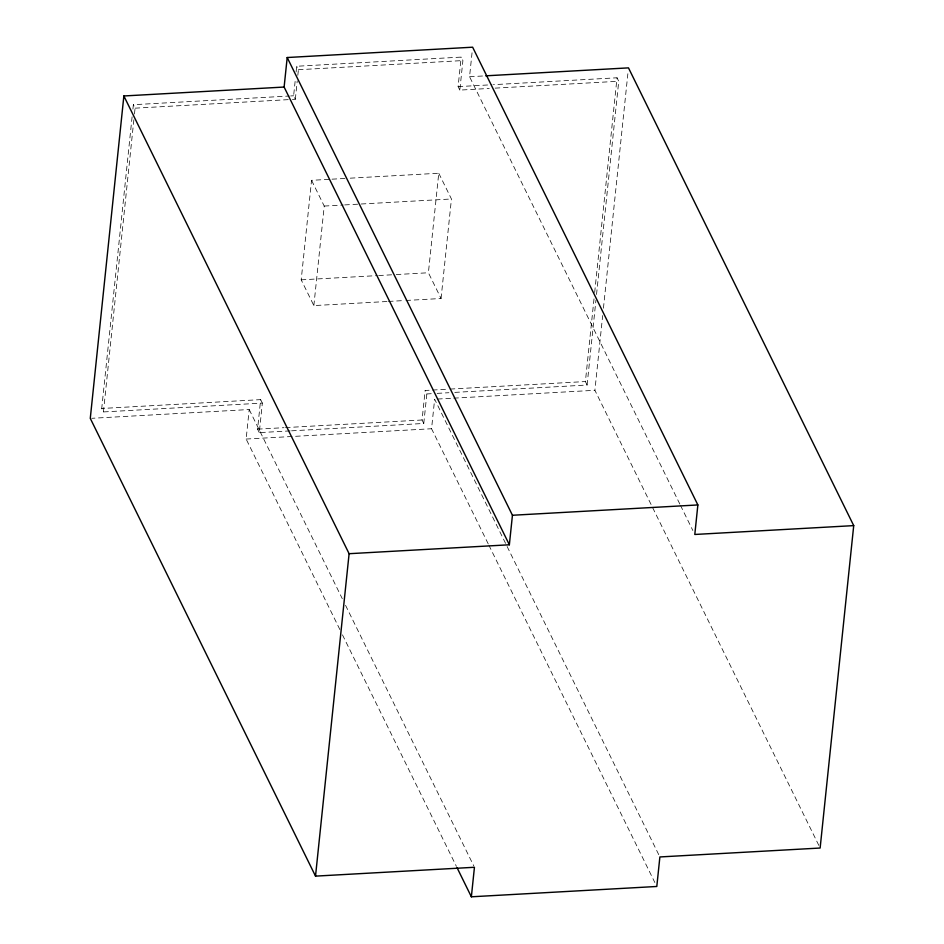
<?xml version="1.0" encoding="UTF-8"?>
<svg xmlns="http://www.w3.org/2000/svg" width="944" height="944" viewBox="0 0 944 944"><rect width="100%" height="100%" fill="white"/><g stroke="black" fill="none" stroke-linecap="round" stroke-linejoin="round"><path stroke-width="0.71" stroke-dasharray="4.72 3.54" d="M290.115 430.901L259.281 432.623L262.349 403.1L103.439 411.938L101.728 408.481L132.148 116.383M132.915 109.079L133.364 104.701L289.218 96.028M103.439 411.938L133.859 119.853M134.461 114.012L135.075 108.171L133.364 104.701M339.875 629.565L246.136 439.054L249.204 409.531L91.757 418.298M259.281 432.623L257.57 429.154L260.65 399.631L101.728 408.481M292.392 99.415L295.33 99.25L293.619 95.781L295.236 80.323M296.109 71.886L296.699 66.257L461.191 57.1L462.902 60.569L459.822 90.093L489.252 88.453M295.33 99.25L297.23 80.972M297.82 75.343L298.41 69.726L296.699 66.257M386.969 301.514L313.856 305.585L301.195 279.837L311.555 180.316L330.565 179.254M313.856 305.585L324.229 206.063L311.555 180.316M405.967 300.463L441.06 298.505L428.399 272.757L438.759 173.236L349.575 178.204M291.59 430.818L423.773 423.467L422.062 419.997L425.142 390.474L431.019 390.143M459.822 90.093L458.111 86.624L461.191 57.1M423.773 423.467L426.841 393.943L425.142 390.474M441.06 298.505L451.433 198.983L438.759 173.236M488.201 543.838L431.561 428.741L434.641 399.218L659.219 855.63M679.822 504.037L469.557 76.724L472.189 51.413M454.784 392.385L587.097 385.022L585.398 381.553L594.071 298.316M594.673 292.463L617.034 77.786L493.429 84.665M587.097 385.022L595.924 300.31M596.537 294.469L618.745 81.255L617.034 77.786M818.826 845.387L594.897 390.297L602.673 315.556M603.44 308.228L627.866 73.738M298.41 69.726L462.902 60.569M469.557 76.724L484.272 75.909M290.681 95.946L293.619 95.781M458.111 86.624L491.966 84.748M135.075 108.171L290.917 99.498M495.14 88.134L618.745 81.255M332.028 179.171L348.112 178.286M324.229 206.063L343.238 205.001M344.69 204.919L451.433 198.983M301.195 279.837L377.222 275.613M378.686 275.53L394.769 274.633M396.232 274.551L428.399 272.757M388.432 301.431L404.504 300.534M432.494 390.061L448.66 389.164M450.135 389.081L585.398 381.553M426.841 393.943L431.255 393.695M437.131 393.365L448.896 392.716M437.579 399.052L452.282 398.226M453.757 398.156L594.897 390.297M257.57 429.154L284.002 427.679M285.477 427.597L422.062 419.997M246.136 439.054L431.561 428.741M680.471 505.359L692.837 530.493M488.85 545.16L654.841 882.51M260.65 399.631L262.349 403.1M249.204 409.531L342.294 598.72M345.551 605.328L473.794 865.955M342.471 634.852L456.4 866.368"/><path stroke-width="1.42" d="M123.865 95.969L349.103 553.703L509.359 544.782L284.12 87.049L123.865 95.969L90.282 418.381L315.52 876.126L474.443 867.276L471.363 896.8L656.8 886.475L659.88 856.951L820.135 848.031L853.718 525.619L628.48 67.874L485.747 75.827M284.12 87.049L287.2 57.525L472.637 47.2L697.864 504.946L694.796 534.469L853.718 525.619M315.52 876.126L349.103 553.703M509.359 544.782L512.439 515.259L287.2 57.525M512.439 515.259L697.864 504.946M457.049 867.689L471.363 896.8"/></g></svg>
